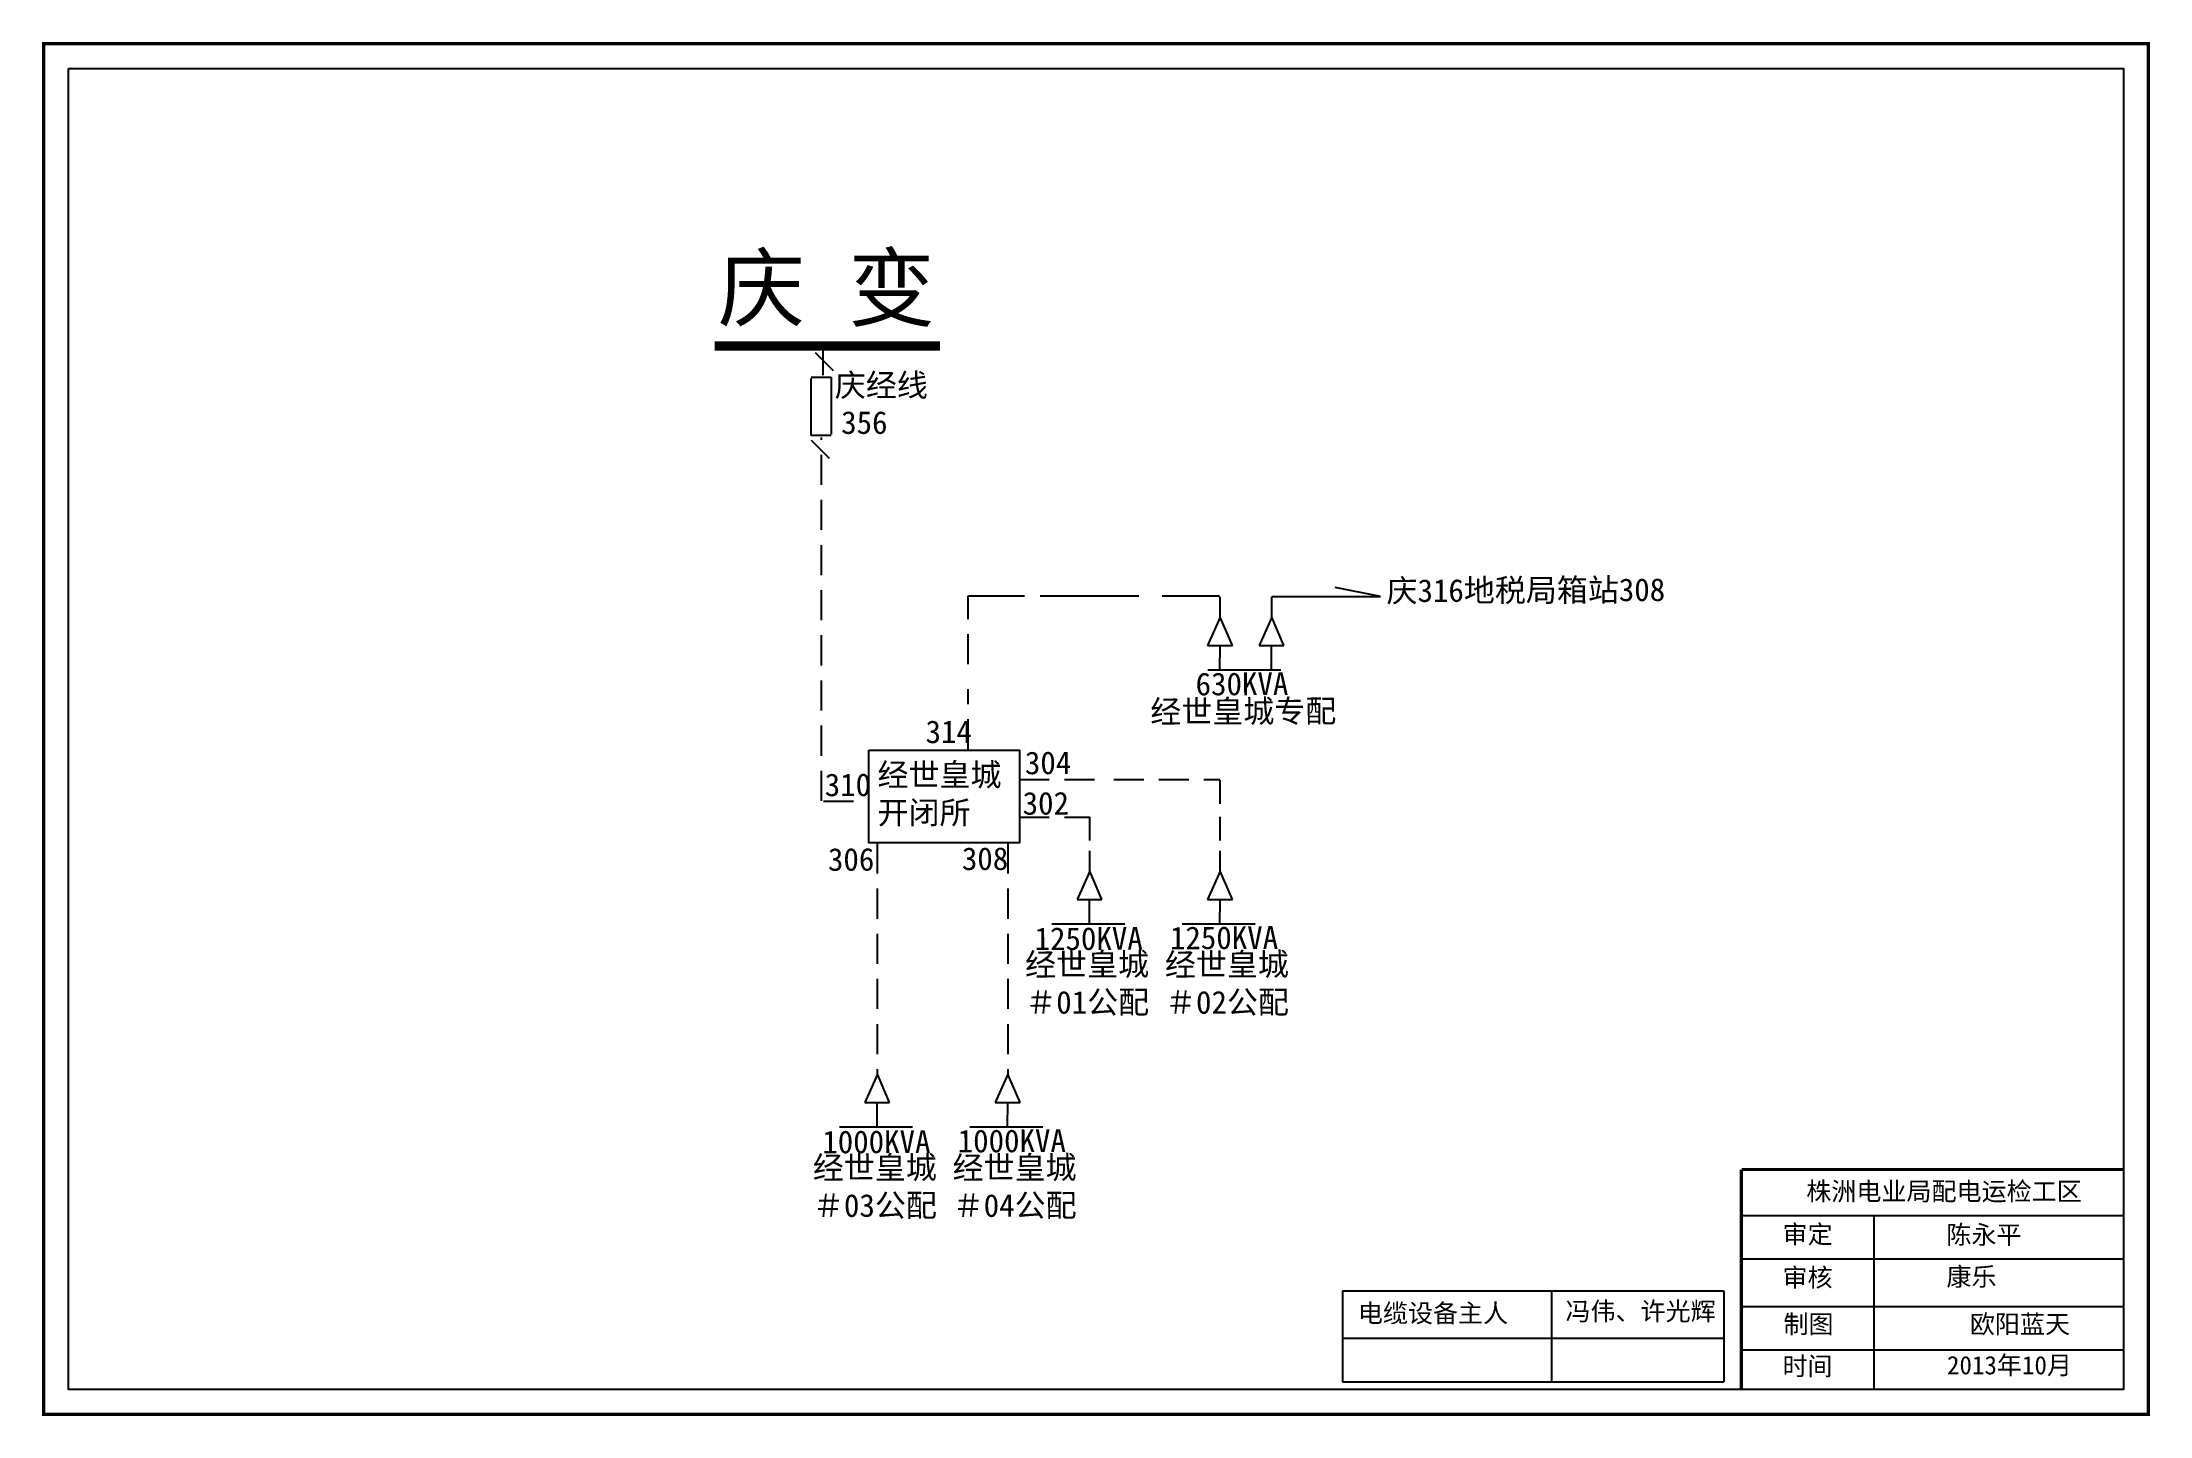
# Model space of a CAD drawing. Extents: x 0 to 344, y 0 to 225.
import ezdxf

# ---------------------------------------------------------------- set-up
doc = ezdxf.new("R2010")
doc.units = 0
doc.header["$LTSCALE"] = 0.774411
doc.linetypes.add('ACAD_ISO02W100', pattern=[15, 12, -3])
doc.linetypes.add('DASHED2', pattern=[9.525, 6.35, -3.175])
doc.layers.get('0').update_dxf_attribs({"linetype": 'CONTINUOUS'})
doc.layers.add('0-RefEdit0', color=7, linetype='CONTINUOUS')
doc.styles.get("Standard").update_dxf_attribs({"font": 'SimSun.ttf', "height": 2.5})
doc.styles.add('字体', font='', dxfattribs={"height": 2.5})
doc.styles.get('字体').set_extended_font_data('楷体_GB2312')

msp = doc.modelspace()

# ---------------------------------------------------------------- linework, layer by layer
at = {"linetype": 'Continuous'}
for p, q in [((129.29, 170.93), (126.35, 173.87)), ((128.65, 156.6), (125.71, 159.54)), ((277.7, 32.9), (340.06, 32.9)), ((299.34, 32.89), (299.34, 4.56)), ((277.7, 25.8), (340.06, 25.8)), ((212.46, 20.59), (274.82, 20.59)), ((212.46, 20.59), (212.46, 5.73)), ((246.66, 20.59), (246.66, 5.73)), ((274.82, 20.59), (274.82, 5.73)), ((277.7, 18.05), (340.06, 18.05)), ((212.46, 12.84), (274.82, 12.84)), ((277.7, 10.95), (340.06, 10.95)), ((212.46, 5.73), (274.82, 5.73))]:
    msp.add_line(p, q, dxfattribs=at)
at = {"linetype": 'ACAD_ISO02W100'}
msp.add_line((127.6, 170.19), (127.6, 174.78), dxfattribs=at)
at = {"color": 7, "linetype": 'DASHED2'}
for p, q in [((127.32, 100.66), (127.32, 160.03)), ((151.3, 122.97), (151.3, 134.18)), ((151.3, 109.09), (151.3, 118.88)), ((159.64, 104.13), (172.26, 104.13)), ((175.08, 104.13), (192.42, 104.13)), ((127.63, 100.59), (134.98, 100.59)), ((159.64, 97.98), (171.15, 97.98)), ((136.43, 93.69), (136.43, 55.84)), ((157.76, 93.69), (157.76, 55.84))]:
    msp.add_line(p, q, dxfattribs=at)
at = {"color": 0, "linetype": 'Continuous'}
for p, q in [((218.71, 134.05), (211.27, 135.5)), ((200.93, 134.05), (218.71, 134.05)), ((192.48, 130.65), (190.43, 126.04)), ((194.48, 126.03), (192.48, 130.65)), ((200.9, 130.65), (198.85, 126.04)), ((202.91, 126.03), (200.9, 130.65)), ((190.43, 126.04), (194.48, 126.03)), ((198.85, 126.04), (202.91, 126.03)), ((171.16, 89.17), (169.1, 84.55)), ((173.16, 84.55), (171.16, 89.17)), ((192.48, 89.17), (190.43, 84.55)), ((194.48, 84.55), (192.48, 89.17)), ((169.1, 84.55), (173.16, 84.55)), ((190.43, 84.55), (194.48, 84.55)), ((136.46, 55.97), (134.41, 51.36)), ((138.46, 51.35), (136.46, 55.97)), ((157.78, 55.97), (155.73, 51.36)), ((159.79, 51.35), (157.78, 55.97)), ((134.41, 51.36), (138.46, 51.35)), ((155.73, 51.36), (159.79, 51.35))]:
    msp.add_line(p, q, dxfattribs=at)
at = {"linetype": 'Continuous', "const_width": 0.5}
msp.add_lwpolyline([(0.2, 224.38), (344.18, 224.38), (344.18, 0.41), (0.2, 0.41)], close=True, dxfattribs=at)
at = {"linetype": 'Continuous'}
msp.add_lwpolyline([(4.25, 220.33), (340.13, 220.33), (340.13, 4.46), (4.25, 4.46)], close=True, dxfattribs=at)
at = {"color": 7, "linetype": 'Continuous', "const_width": 1.49}
msp.add_lwpolyline([(109.89, 174.97), (146.67, 174.97)], dxfattribs=at)
at = {"linetype": 'ACAD_ISO02W100'}
msp.add_lwpolyline([(128.93, 160.37), (125.65, 160.37), (125.65, 169.87), (128.93, 169.87)], close=True, dxfattribs=at)
at = {"linetype": 'Continuous', "const_width": 0.5}
for points in [[(277.66, 40.41), (277.66, 4.68)], [(277.7, 40.41), (340.06, 40.41)]]:
    msp.add_lwpolyline(points, dxfattribs=at)
at = {"layer": '0-RefEdit0', "color": 0, "linetype": 'ByBlock', "ltscale": 2}
for p, q in [((151.3, 134.18), (160.49, 134.18)), ((163.05, 134.18), (179.17, 134.18)), ((183.01, 134.18), (192.38, 134.18))]:
    msp.add_line(p, q, dxfattribs=at)
at = {"layer": '0-RefEdit0', "color": 0, "ltscale": 2}
for p, q in [((192.45, 133.97), (192.45, 130.52)), ((200.87, 133.97), (200.87, 130.52)), ((192.45, 122.02), (192.46, 126.04)), ((200.87, 122.02), (200.88, 126.04)), ((190.47, 122.06), (202.39, 122.06)), ((192.45, 104.06), (192.45, 100.19)), ((171.13, 98.02), (171.13, 94.15)), ((192.45, 98.02), (192.45, 94.15)), ((171.13, 92.48), (171.13, 89.04)), ((192.45, 92.48), (192.45, 89.04)), ((171.13, 80.54), (171.13, 84.55)), ((192.45, 80.54), (192.46, 84.55)), ((164.96, 80.57), (176.88, 80.57)), ((186.28, 80.57), (198.2, 80.57)), ((136.43, 47.34), (136.44, 51.36)), ((157.75, 47.34), (157.76, 51.36)), ((130.27, 47.38), (142.18, 47.38)), ((151.59, 47.38), (163.51, 47.38))]:
    msp.add_line(p, q, dxfattribs=at)
at = {"layer": '0-RefEdit0', "color": 0, "linetype": 'ByBlock', "ltscale": 2}
msp.add_lwpolyline([(135.06, 108.93), (159.69, 108.93), (159.69, 93.78), (135.06, 93.78)], close=True, dxfattribs=at)

# ---------------------------------------------------------------- texts
at = {"linetype": 'Continuous', "attachment_point": 1, "style": '字体'}
for s, insert, char_height, width in [('庆 变', (110.42, 189.67), 10.397, 40.8394), ('株洲电业局配电运检工区', (288.28, 38.35), 3, 82.0179), ('审定', (284.39, 31.34), 3, 23.4615), ('陈永平', (311.18, 31.26), 3, 33.0539), ('审核', (284.39, 24.28), 3, 23.4615), ('康乐', (311.18, 24.41), 3, 33.0539), ('电缆设备主人', (214.99, 18.44), 3, 58.56), ('冯伟、许光辉', (248.92, 18.76), 3, 33.0539), ('制图', (284.55, 16.66), 3, 23.4615), ('欧阳蓝天', (315.01, 16.66), 3, 23.4615), ('2013年10月', (311.27, 9.94), 3, 23.4615), ('时间', (284.39, 9.78), 3, 23.4615)]:
    msp.add_mtext(s, dxfattribs=dict(at, insert=insert, char_height=char_height, width=width))
at = {"color": 0, "linetype": 'Continuous', "char_height": 3.713, "attachment_point": 1}
for s, insert, width in [('庆经线', (129.51, 170.44), 21.9857), ('356', (130.54, 164.33), 8.4)]:
    msp.add_mtext(s, dxfattribs=dict(at, insert=insert, width=width))
at = {"color": 0, "linetype": 'Continuous', "char_height": 3.7133, "attachment_point": 1, "rotation": 0.234}
for s, insert, width in [('{\\f楷体_GB2312|b0|i0|c134|p49;庆316地税局箱站308}', (219.66, 136.84), 47.2505), ('{\\f楷体_GB2312|b0|i0|c134|p49;630KVA}', (188.46, 121.6), 8.4), ('{\\f楷体_GB2312|b0|i0|c134|p49;经世皇城专配}', (181.06, 117.09), 34.0056), ('{\\fKaiTi_GB2312|b0|i0|c134|p49;314}', (144.32, 113.79), 8.4), ('{\\fKaiTi_GB2312|b0|i0|c134|p49;304}', (160.56, 108.71), 8.4), ('{\\fKaiTi_GB2312|b0|i0|c134|p49;310}', (127.84, 105.12), 8.4), ('{\\fKaiTi_GB2312|b0|i0|c134|p49;302}', (160.19, 102.1), 8.4), ('{\\fKaiTi_GB2312|b0|i0|c134|p49;308}', (150.26, 93.05), 8.4), ('{\\fKaiTi_GB2312|b0|i0|c134|p49;306}', (128.37, 92.93), 8.4), ('{\\f楷体_GB2312|b0|i0|c134|p49;1250KVA}', (162.14, 79.97), 8.4), ('{\\f楷体_GB2312|b0|i0|c134|p49;1250KVA}', (184.27, 80.11), 8.4), ('{\\f楷体_GB2312|b0|i0|c134|p49;经世皇城＃01公配}', (160.59, 75.75), 21.7405), ('{\\f楷体_GB2312|b0|i0|c134|p49;经世皇城＃02公配}', (183.44, 75.75), 21.7405), ('{\\fKaiTi_GB2312|b0|i0|c134|p49;1000KVA}', (127.45, 46.77), 8.4), ('{\\fKaiTi_GB2312|b0|i0|c134|p49;1000KVA}', (149.58, 46.92), 8.4), ('{\\fKaiTi_GB2312|b0|i0|c134|p49;经世皇城＃03公配}', (125.9, 42.55), 21.7405), ('{\\fKaiTi_GB2312|b0|i0|c134|p49;经世皇城＃04公配}', (148.74, 42.55), 21.7405)]:
    msp.add_mtext(s, dxfattribs=dict(at, insert=insert, width=width))
at = {"layer": '0-RefEdit0', "color": 0, "linetype": 'ByBlock', "ltscale": 2, "insert": (136.48, 106.78), "char_height": 3.7133, "width": 24.1599, "attachment_point": 1}
msp.add_mtext('{\\f楷体_GB2312|b0|i0|c134|p49;经世皇城开闭所}', dxfattribs=at)

doc.saveas('drawing.dxf')
